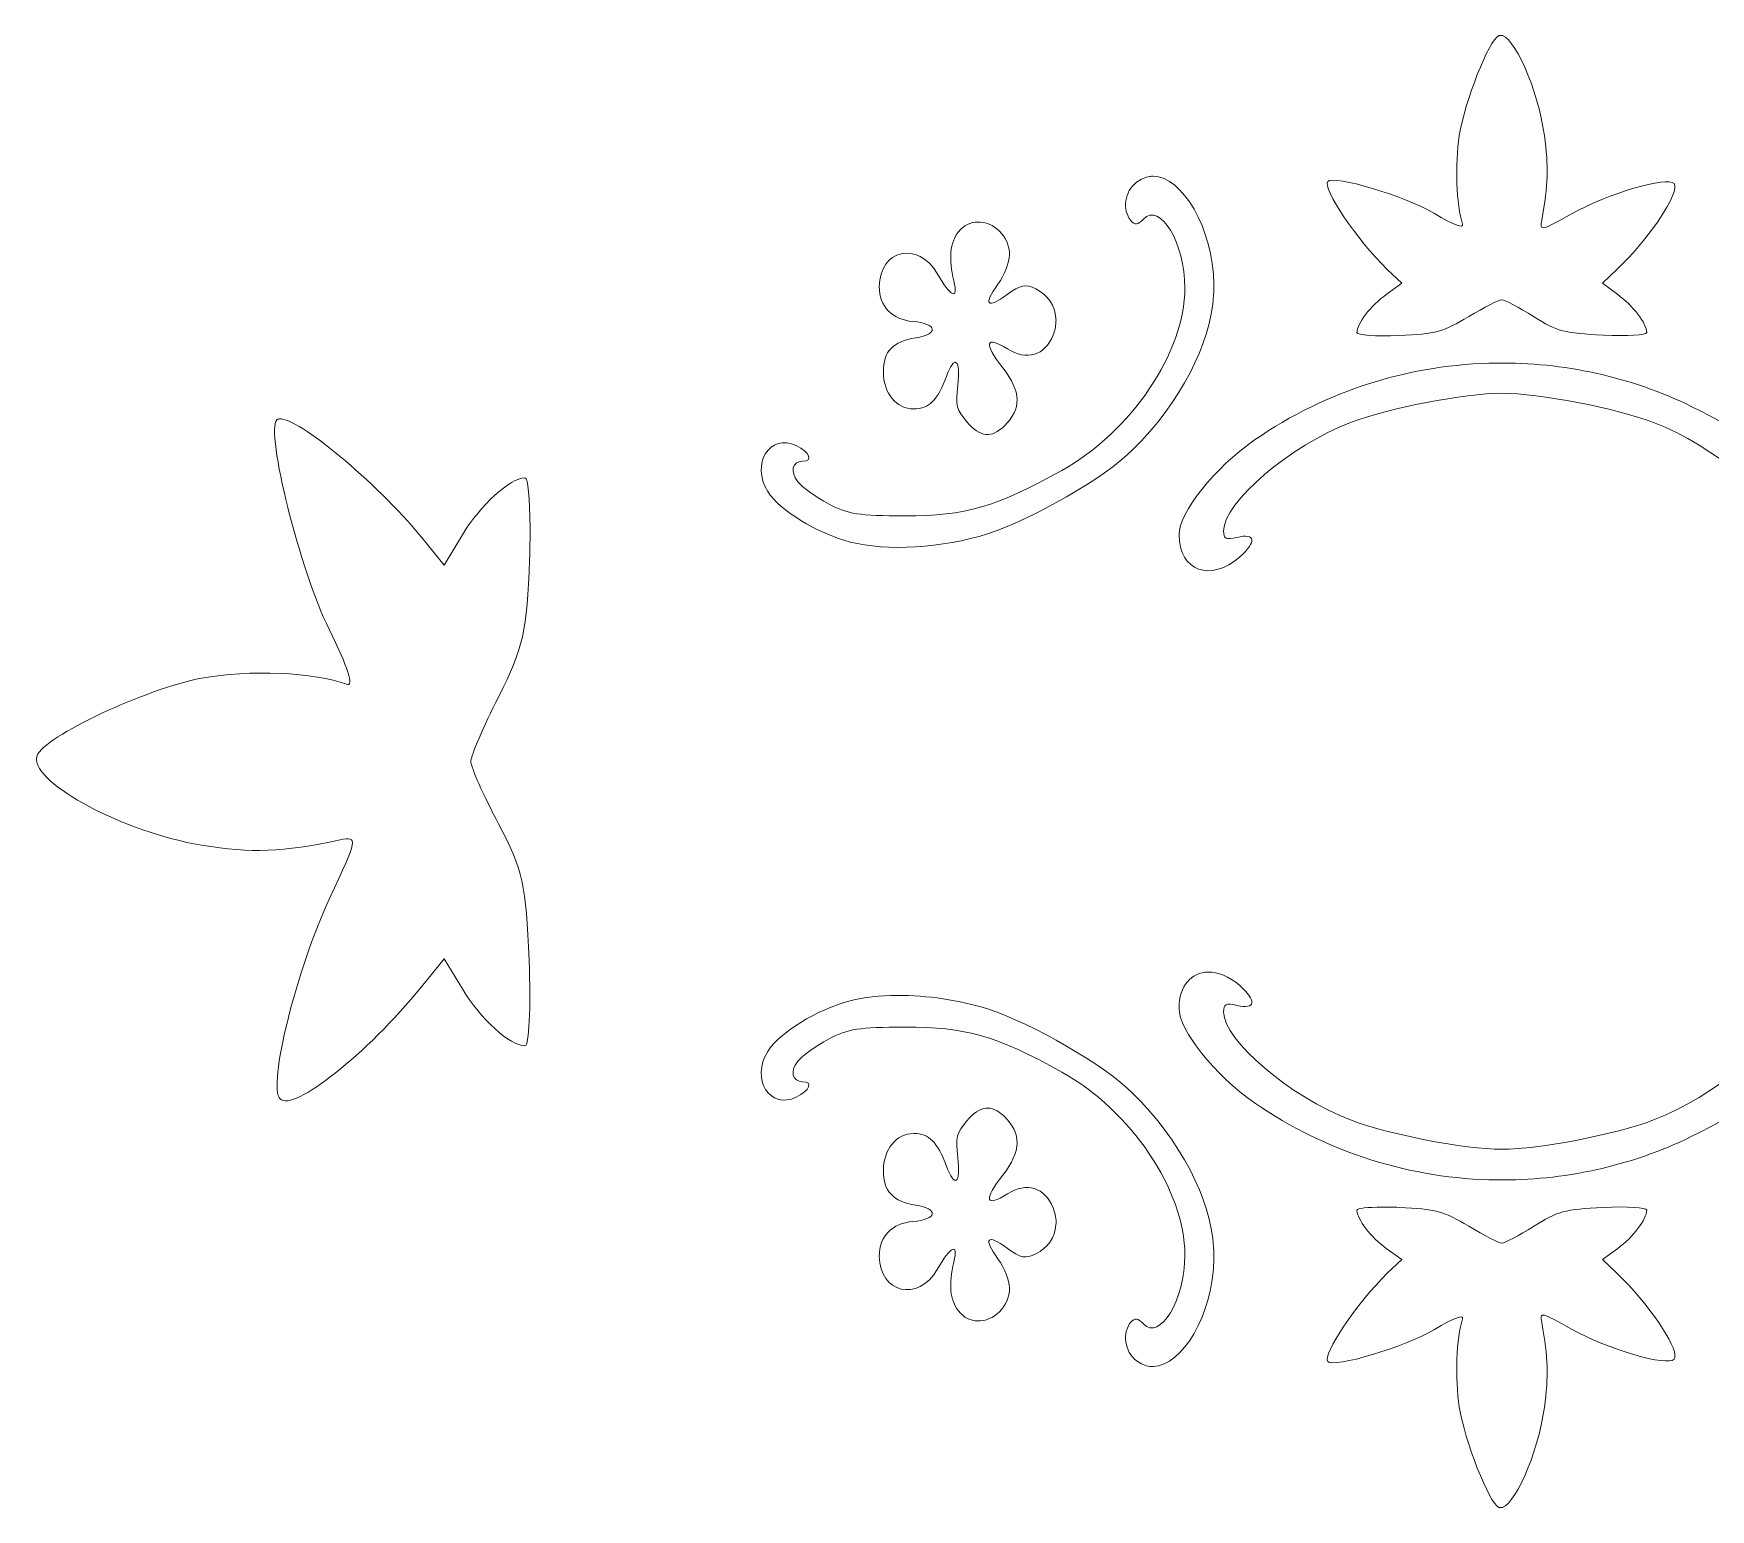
# Model space of a CAD drawing. Header units: centimetres. Extents: x -7.3 to 7.3, y -3.5 to 3.5.
# Drawn here: x -7.111 to -3.294, y 0.059 to 3.418 of the extents above; entities that cross this region are included whole.
import ezdxf

# ---------------------------------------------------------------- set-up
doc = ezdxf.new("R2010")
doc.units = ezdxf.units.CM
doc.header["$MEASUREMENT"] = 0
doc.layers.add('Layer 1', color=7, linetype='Continuous')

msp = doc.modelspace()

# ---------------------------------------------------------------- linework, layer by layer
at = {"layer": 'Layer 1', "color": 66, "lineweight": 13}
for points, knots in [([(-3.77327, 3.4137), (-3.74326, 3.4178), (-3.68687, 3.29194), (-3.67233, 3.18555), (-3.67233, 3.18555), (-3.66258, 3.11424), (-3.66387, 3.07471), (-3.67816, 2.993), (-3.67816, 2.993), (-3.68259, 2.96768), (-3.68048, 2.96839), (-3.61048, 3.00759), (-3.61048, 3.00759), (-3.52838, 3.05357), (-3.39195, 3.0938), (-3.37708, 3.07644), (-3.37708, 3.07644), (-3.37611, 3.0753), (-3.37567, 3.07355), (-3.37533, 3.07177), (-3.37533, 3.07177), (-3.37501, 3.07012), (-3.37512, 3.06867), (-3.37533, 3.06652), (-3.37533, 3.06652), (-3.37848, 3.0341), (-3.4388, 2.94704), (-3.5072, 2.88097), (-3.5072, 2.88097), (-3.5072, 2.88097), (-3.54046, 2.84946), (-3.54046, 2.84946), (-3.54046, 2.84946), (-3.54046, 2.84946), (-3.50545, 2.82379), (-3.50545, 2.82379), (-3.50545, 2.82379), (-3.47066, 2.79867), (-3.43952, 2.75825), (-3.43952, 2.73743), (-3.43952, 2.73743), (-3.43952, 2.73162), (-3.48375, 2.729), (-3.53813, 2.73159), (-3.53813, 2.73159), (-3.62614, 2.73579), (-3.64333, 2.73966), (-3.69684, 2.7736), (-3.69684, 2.7736), (-3.7299, 2.79457), (-3.7626, 2.81211), (-3.76919, 2.81211), (-3.76919, 2.81211), (-3.77578, 2.81211), (-3.80934, 2.79478), (-3.84446, 2.7736), (-3.84446, 2.7736), (-3.90055, 2.73978), (-3.91995, 2.73403), (-4.00317, 2.73042), (-4.00317, 2.73042), (-4.05528, 2.72816), (-4.09886, 2.73173), (-4.09886, 2.73742), (-4.09886, 2.73742), (-4.09886, 2.75802), (-4.06698, 2.79877), (-4.03234, 2.82378), (-4.03234, 2.82378), (-4.03234, 2.82378), (-3.99675, 2.84945), (-3.99675, 2.84945), (-3.99675, 2.84945), (-3.99675, 2.84945), (-4.03001, 2.88096), (-4.03001, 2.88096), (-4.03001, 2.88096), (-4.09924, 2.94857), (-4.17834, 3.06596), (-4.16538, 3.0811), (-4.16538, 3.0811), (-4.15181, 3.09695), (-3.98908, 3.04785), (-3.92265, 3.00816), (-3.92265, 3.00816), (-3.87883, 2.98199), (-3.85492, 2.97344), (-3.85847, 2.98424), (-3.85847, 2.98424), (-3.87252, 3.02703), (-3.87617, 3.12068), (-3.86606, 3.18554), (-3.86606, 3.18554), (-3.8541, 3.2622), (-3.79837, 3.40317), (-3.7762, 3.4131), (-3.7762, 3.4131), (-3.77529, 3.41351), (-3.77425, 3.41368), (-3.77328, 3.41368), (-3.77328, 3.41368), (-3.77328, 3.41368), (-3.77327, 3.4137), (-3.77327, 3.4137)], [0, 0, 0, 0, 0.037037, 0.037037, 0.037037, 0.037037, 0.0740741, 0.0740741, 0.0740741, 0.0740741, 0.1111111, 0.1111111, 0.1111111, 0.1111111, 0.1481481, 0.1481481, 0.1481481, 0.1481481, 0.1851852, 0.1851852, 0.1851852, 0.1851852, 0.2222222, 0.2222222, 0.2222222, 0.2222222, 0.2592593, 0.2592593, 0.2592593, 0.2592593, 0.2962963, 0.2962963, 0.2962963, 0.2962963, 0.3333333, 0.3333333, 0.3333333, 0.3333333, 0.3703704, 0.3703704, 0.3703704, 0.3703704, 0.4074074, 0.4074074, 0.4074074, 0.4074074, 0.4444444, 0.4444444, 0.4444444, 0.4444444, 0.4814815, 0.4814815, 0.4814815, 0.4814815, 0.5185185, 0.5185185, 0.5185185, 0.5185185, 0.5555556, 0.5555556, 0.5555556, 0.5555556, 0.5925926, 0.5925926, 0.5925926, 0.5925926, 0.6296296, 0.6296296, 0.6296296, 0.6296296, 0.6666667, 0.6666667, 0.6666667, 0.6666667, 0.7037037, 0.7037037, 0.7037037, 0.7037037, 0.7407407, 0.7407407, 0.7407407, 0.7407407, 0.7777778, 0.7777778, 0.7777778, 0.7777778, 0.8148148, 0.8148148, 0.8148148, 0.8148148, 0.8518519, 0.8518519, 0.8518519, 0.8518519, 0.8888889, 0.8888889, 0.8888889, 0.8888889, 0.9259259, 0.9259259, 0.9259259, 0.9259259, 1, 1, 1, 1]), ([(-4.56274, 3.09337), (-4.49627, 3.09257), (-4.42625, 2.97451), (-4.42445, 2.84772), (-4.42445, 2.84772), (-4.42432, 2.83927), (-4.42453, 2.83172), (-4.42503, 2.82321), (-4.42503, 2.82321), (-4.4318, 2.71091), (-4.49984, 2.57966), (-4.60941, 2.4702), (-4.60941, 2.4702), (-4.6724, 2.40728), (-4.83726, 2.31229), (-4.93967, 2.2794), (-4.93967, 2.2794), (-5.0408, 2.24692), (-5.17084, 2.23916), (-5.25184, 2.26073), (-5.25184, 2.26073), (-5.32841, 2.28112), (-5.41265, 2.33266), (-5.43972, 2.37568), (-5.43972, 2.37568), (-5.47905, 2.43816), (-5.43505, 2.50921), (-5.37495, 2.48012), (-5.37495, 2.48012), (-5.34385, 2.46507), (-5.33565, 2.44453), (-5.36036, 2.44453), (-5.36036, 2.44453), (-5.38407, 2.44453), (-5.38965, 2.42136), (-5.37145, 2.39785), (-5.37145, 2.39785), (-5.36214, 2.38583), (-5.33032, 2.36285), (-5.30143, 2.34767), (-5.30143, 2.34767), (-5.25593, 2.32376), (-5.23298, 2.32049), (-5.12755, 2.32025), (-5.12755, 2.32025), (-4.98879, 2.32001), (-4.91971, 2.34067), (-4.77045, 2.42353), (-4.77045, 2.42353), (-4.61339, 2.51072), (-4.49037, 2.69223), (-4.49037, 2.83898), (-4.49037, 2.83898), (-4.49037, 2.94114), (-4.54731, 3.0351), (-4.5849, 2.99536), (-4.5849, 2.99536), (-4.59757, 2.98196), (-4.60421, 2.9816), (-4.61349, 2.99244), (-4.61349, 2.99244), (-4.63378, 3.01615), (-4.62768, 3.0587), (-4.60065, 3.07938), (-4.60065, 3.07938), (-4.59086, 3.08688), (-4.58071, 3.09108), (-4.57031, 3.09222), (-4.57031, 3.09222), (-4.56804, 3.09246), (-4.56501, 3.09339), (-4.56272, 3.09339), (-4.56272, 3.09339), (-4.56272, 3.09339), (-4.56274, 3.09337), (-4.56274, 3.09337)], [0, 0, 0, 0, 0.05, 0.05, 0.05, 0.05, 0.1, 0.1, 0.1, 0.1, 0.15, 0.15, 0.15, 0.15, 0.2, 0.2, 0.2, 0.2, 0.25, 0.25, 0.25, 0.25, 0.3, 0.3, 0.3, 0.3, 0.35, 0.35, 0.35, 0.35, 0.4, 0.4, 0.4, 0.4, 0.45, 0.45, 0.45, 0.45, 0.5, 0.5, 0.5, 0.5, 0.55, 0.55, 0.55, 0.55, 0.6, 0.6, 0.6, 0.6, 0.65, 0.65, 0.65, 0.65, 0.7, 0.7, 0.7, 0.7, 0.75, 0.75, 0.75, 0.75, 0.8, 0.8, 0.8, 0.8, 0.85, 0.85, 0.85, 0.85, 0.9, 0.9, 0.9, 0.9, 1, 1, 1, 1]), ([(-4.96185, 2.98892), (-4.92646, 2.9895), (-4.8895, 2.95841), (-4.8895, 2.91365), (-4.8895, 2.91365), (-4.8895, 2.89786), (-4.90112, 2.86804), (-4.91576, 2.84772), (-4.91576, 2.84772), (-4.94989, 2.80033), (-4.94115, 2.79029), (-4.89475, 2.8238), (-4.89475, 2.8238), (-4.86347, 2.84639), (-4.85407, 2.84857), (-4.8294, 2.83664), (-4.8294, 2.83664), (-4.80237, 2.82356), (-4.786, 2.79791), (-4.78389, 2.77012), (-4.78389, 2.77012), (-4.78365, 2.76696), (-4.78373, 2.764), (-4.78389, 2.76078), (-4.78389, 2.76078), (-4.78432, 2.75113), (-4.78636, 2.74125), (-4.79031, 2.73161), (-4.79031, 2.73161), (-4.80947, 2.6849), (-4.85048, 2.67261), (-4.89417, 2.7001), (-4.89417, 2.7001), (-4.94479, 2.73195), (-4.94856, 2.71368), (-4.90467, 2.65692), (-4.90467, 2.65692), (-4.86262, 2.60254), (-4.86199, 2.56379), (-4.90117, 2.52505), (-4.90117, 2.52505), (-4.93041, 2.49614), (-4.95637, 2.49867), (-4.98694, 2.53439), (-4.98694, 2.53439), (-5.00975, 2.56104), (-5.01272, 2.57158), (-5.00736, 2.61725), (-5.00736, 2.61725), (-5.00037, 2.67679), (-5.01451, 2.68845), (-5.03303, 2.63767), (-5.03303, 2.63767), (-5.05278, 2.58352), (-5.07286, 2.56357), (-5.10713, 2.56357), (-5.10713, 2.56357), (-5.14735, 2.56357), (-5.17656, 2.59904), (-5.17656, 2.64759), (-5.17656, 2.64759), (-5.17656, 2.69502), (-5.15471, 2.71709), (-5.10304, 2.72519), (-5.10304, 2.72519), (-5.04973, 2.73354), (-5.05389, 2.7577), (-5.10946, 2.76253), (-5.10946, 2.76253), (-5.15688, 2.76665), (-5.1859, 2.79672), (-5.1859, 2.84188), (-5.1859, 2.84188), (-5.1859, 2.92624), (-5.09685, 2.9464), (-5.05403, 2.87164), (-5.05403, 2.87164), (-5.02305, 2.81755), (-5.00523, 2.8094), (-5.0161, 2.85472), (-5.0161, 2.85472), (-5.0284, 2.90599), (-5.02541, 2.94118), (-5.0056, 2.96675), (-5.0056, 2.96675), (-4.99397, 2.98177), (-4.97793, 2.98866), (-4.96184, 2.98892), (-4.96184, 2.98892), (-4.96184, 2.98892), (-4.96185, 2.98892), (-4.96185, 2.98892)], [0, 0, 0, 0, 0.0416667, 0.0416667, 0.0416667, 0.0416667, 0.0833333, 0.0833333, 0.0833333, 0.0833333, 0.125, 0.125, 0.125, 0.125, 0.1666667, 0.1666667, 0.1666667, 0.1666667, 0.2083333, 0.2083333, 0.2083333, 0.2083333, 0.25, 0.25, 0.25, 0.25, 0.2916667, 0.2916667, 0.2916667, 0.2916667, 0.3333333, 0.3333333, 0.3333333, 0.3333333, 0.375, 0.375, 0.375, 0.375, 0.4166667, 0.4166667, 0.4166667, 0.4166667, 0.4583333, 0.4583333, 0.4583333, 0.4583333, 0.5, 0.5, 0.5, 0.5, 0.5416667, 0.5416667, 0.5416667, 0.5416667, 0.5833333, 0.5833333, 0.5833333, 0.5833333, 0.625, 0.625, 0.625, 0.625, 0.6666667, 0.6666667, 0.6666667, 0.6666667, 0.7083333, 0.7083333, 0.7083333, 0.7083333, 0.75, 0.75, 0.75, 0.75, 0.7916667, 0.7916667, 0.7916667, 0.7916667, 0.8333333, 0.8333333, 0.8333333, 0.8333333, 0.875, 0.875, 0.875, 0.875, 0.9166667, 0.9166667, 0.9166667, 0.9166667, 1, 1, 1, 1]), ([(-3.78086, 2.668), (-3.62987, 2.66986), (-3.47738, 2.63712), (-3.33799, 2.56939), (-3.33799, 2.56939), (-3.21932, 2.51173), (-3.15298, 2.46171), (-3.08884, 2.38326), (-3.08884, 2.38326), (-3.04363, 2.32795), (-3.03341, 2.30842), (-3.03341, 2.27415), (-3.03341, 2.27415), (-3.03341, 2.20001), (-3.10661, 2.17069), (-3.16645, 2.22047), (-3.16645, 2.22047), (-3.20633, 2.25365), (-3.20562, 2.28066), (-3.16528, 2.27123), (-3.16528, 2.27123), (-3.13895, 2.26508), (-3.13494, 2.26704), (-3.13494, 2.28932), (-3.13494, 2.28932), (-3.13494, 2.35215), (-3.28565, 2.47979), (-3.42377, 2.53264), (-3.42377, 2.53264), (-3.51086, 2.56596), (-3.68437, 2.59916), (-3.7692, 2.59916), (-3.7692, 2.59916), (-3.85399, 2.59916), (-4.02629, 2.56596), (-4.11346, 2.53264), (-4.11346, 2.53264), (-4.2515, 2.47987), (-4.40214, 2.35109), (-4.40229, 2.28641), (-4.40229, 2.28641), (-4.40229, 2.2681), (-4.39728, 2.26546), (-4.37253, 2.27124), (-4.37253, 2.27124), (-4.32915, 2.28138), (-4.32618, 2.26197), (-4.36553, 2.22689), (-4.36553, 2.22689), (-4.43081, 2.16872), (-4.50382, 2.19478), (-4.50382, 2.27707), (-4.50382, 2.27707), (-4.50382, 2.3277), (-4.4226, 2.43001), (-4.33169, 2.49296), (-4.33169, 2.49296), (-4.16763, 2.60658), (-3.97501, 2.66561), (-3.78088, 2.66801), (-3.78088, 2.66801), (-3.78088, 2.66801), (-3.78086, 2.668), (-3.78086, 2.668)], [0, 0, 0, 0, 0.0588235, 0.0588235, 0.0588235, 0.0588235, 0.1176471, 0.1176471, 0.1176471, 0.1176471, 0.1764706, 0.1764706, 0.1764706, 0.1764706, 0.2352941, 0.2352941, 0.2352941, 0.2352941, 0.2941176, 0.2941176, 0.2941176, 0.2941176, 0.3529412, 0.3529412, 0.3529412, 0.3529412, 0.4117647, 0.4117647, 0.4117647, 0.4117647, 0.4705882, 0.4705882, 0.4705882, 0.4705882, 0.5294118, 0.5294118, 0.5294118, 0.5294118, 0.5882353, 0.5882353, 0.5882353, 0.5882353, 0.6470588, 0.6470588, 0.6470588, 0.6470588, 0.7058824, 0.7058824, 0.7058824, 0.7058824, 0.7647059, 0.7647059, 0.7647059, 0.7647059, 0.8235294, 0.8235294, 0.8235294, 0.8235294, 0.8823529, 0.8823529, 0.8823529, 0.8823529, 1, 1, 1, 1]), ([(-6.55069, 2.5408), (-6.50858, 2.5441), (-6.33205, 2.3991), (-6.22802, 2.27181), (-6.22802, 2.27181), (-6.22802, 2.27181), (-6.17609, 2.20821), (-6.17609, 2.20821), (-6.17609, 2.20821), (-6.17609, 2.20821), (-6.13466, 2.27706), (-6.13466, 2.27706), (-6.13466, 2.27706), (-6.09361, 2.34499), (-6.02609, 2.40659), (-5.99229, 2.40659), (-5.99229, 2.40659), (-5.98527, 2.40659), (-5.98083, 2.35997), (-5.98062, 2.29339), (-5.98062, 2.29339), (-5.98054, 2.2712), (-5.98086, 2.24659), (-5.98179, 2.22104), (-5.98179, 2.22104), (-5.98771, 2.05783), (-5.9963, 2.01945), (-6.05181, 1.90946), (-6.05181, 1.90946), (-6.08657, 1.84058), (-6.11541, 1.77418), (-6.11541, 1.76125), (-6.11541, 1.76125), (-6.11541, 1.74832), (-6.08682, 1.6843), (-6.05239, 1.61946), (-6.05239, 1.61946), (-5.99668, 1.51452), (-5.98984, 1.48107), (-5.98295, 1.30846), (-5.98295, 1.30846), (-5.9787, 1.20181), (-5.98274, 1.11416), (-5.99229, 1.11416), (-5.99229, 1.11416), (-6.02645, 1.11416), (-6.09343, 1.17546), (-6.13466, 1.24369), (-6.13466, 1.24369), (-6.13466, 1.24369), (-6.17609, 1.31254), (-6.17609, 1.31254), (-6.17609, 1.31254), (-6.17609, 1.31254), (-6.22802, 1.24836), (-6.22802, 1.24836), (-6.22802, 1.24836), (-6.35138, 1.09573), (-6.51971, 0.96288), (-6.54952, 0.99337), (-6.54952, 0.99337), (-6.57802, 1.02251), (-6.51235, 1.28864), (-6.43691, 1.44966), (-6.43691, 1.44966), (-6.37258, 1.58696), (-6.37143, 1.59138), (-6.41299, 1.5827), (-6.41299, 1.5827), (-6.54709, 1.55467), (-6.61163, 1.55191), (-6.72866, 1.57103), (-6.72866, 1.57103), (-6.90325, 1.59956), (-7.11057, 1.71056), (-7.10384, 1.76942), (-7.10384, 1.76942), (-7.10384, 1.76942), (-7.10326, 1.76942), (-7.10326, 1.76942), (-7.10326, 1.76942), (-7.10307, 1.77132), (-7.10334, 1.7729), (-7.10268, 1.77467), (-7.10268, 1.77467), (-7.08637, 1.81813), (-6.85389, 1.92744), (-6.72808, 1.95088), (-6.72808, 1.95088), (-6.62163, 1.97072), (-6.46863, 1.96444), (-6.39841, 1.93688), (-6.39841, 1.93688), (-6.38069, 1.92993), (-6.39513, 1.97639), (-6.43809, 2.06233), (-6.43809, 2.06233), (-6.50322, 2.19262), (-6.58314, 2.51185), (-6.55712, 2.53846), (-6.55712, 2.53846), (-6.55557, 2.54005), (-6.55351, 2.54057), (-6.5507, 2.5408), (-6.5507, 2.5408), (-6.5507, 2.5408), (-6.55069, 2.5408), (-6.55069, 2.5408)], [0, 0, 0, 0, 0.0357143, 0.0357143, 0.0357143, 0.0357143, 0.0714286, 0.0714286, 0.0714286, 0.0714286, 0.1071429, 0.1071429, 0.1071429, 0.1071429, 0.1428571, 0.1428571, 0.1428571, 0.1428571, 0.1785714, 0.1785714, 0.1785714, 0.1785714, 0.2142857, 0.2142857, 0.2142857, 0.2142857, 0.25, 0.25, 0.25, 0.25, 0.2857143, 0.2857143, 0.2857143, 0.2857143, 0.3214286, 0.3214286, 0.3214286, 0.3214286, 0.3571429, 0.3571429, 0.3571429, 0.3571429, 0.3928571, 0.3928571, 0.3928571, 0.3928571, 0.4285714, 0.4285714, 0.4285714, 0.4285714, 0.4642857, 0.4642857, 0.4642857, 0.4642857, 0.5, 0.5, 0.5, 0.5, 0.5357143, 0.5357143, 0.5357143, 0.5357143, 0.5714286, 0.5714286, 0.5714286, 0.5714286, 0.6071429, 0.6071429, 0.6071429, 0.6071429, 0.6428571, 0.6428571, 0.6428571, 0.6428571, 0.6785714, 0.6785714, 0.6785714, 0.6785714, 0.7142857, 0.7142857, 0.7142857, 0.7142857, 0.75, 0.75, 0.75, 0.75, 0.7857143, 0.7857143, 0.7857143, 0.7857143, 0.8214286, 0.8214286, 0.8214286, 0.8214286, 0.8571429, 0.8571429, 0.8571429, 0.8571429, 0.8928571, 0.8928571, 0.8928571, 0.8928571, 0.9285714, 0.9285714, 0.9285714, 0.9285714, 1, 1, 1, 1]), ([(-4.43787, 1.28221), (-4.41542, 1.28283), (-4.39, 1.2731), (-4.36552, 1.25128), (-4.36552, 1.25128), (-4.32617, 1.21621), (-4.32914, 1.19622), (-4.37252, 1.20635), (-4.37252, 1.20635), (-4.39727, 1.21213), (-4.40228, 1.20949), (-4.40228, 1.19118), (-4.40228, 1.19118), (-4.40212, 1.1265), (-4.2515, 0.9983), (-4.11345, 0.94553), (-4.11345, 0.94553), (-4.02628, 0.91221), (-3.85398, 0.87901), (-3.76919, 0.87901), (-3.76919, 0.87901), (-3.68436, 0.87901), (-3.51085, 0.91221), (-3.42376, 0.94553), (-3.42376, 0.94553), (-3.28565, 0.99838), (-3.13493, 1.12485), (-3.13493, 1.18768), (-3.13493, 1.18768), (-3.13493, 1.20996), (-3.13894, 1.21251), (-3.16527, 1.20635), (-3.16527, 1.20635), (-3.2056, 1.19693), (-3.20631, 1.22394), (-3.16644, 1.25711), (-3.16644, 1.25711), (-3.10661, 1.30689), (-3.0334, 1.27698), (-3.0334, 1.20285), (-3.0334, 1.20285), (-3.0334, 1.16857), (-3.04362, 1.14905), (-3.08883, 1.09374), (-3.08883, 1.09374), (-3.15297, 1.01528), (-3.21931, 0.96527), (-3.33798, 0.90761), (-3.33798, 0.90761), (-3.47737, 0.83989), (-3.62986, 0.80713), (-3.78085, 0.809), (-3.78085, 0.809), (-3.97498, 0.81139), (-4.1676, 0.87101), (-4.33167, 0.98463), (-4.33167, 0.98463), (-4.42258, 1.04759), (-4.5038, 1.14931), (-4.5038, 1.19994), (-4.5038, 1.19994), (-4.5038, 1.25137), (-4.47528, 1.28117), (-4.43787, 1.28221)], [0, 0, 0, 0, 0.0588235, 0.0588235, 0.0588235, 0.0588235, 0.1176471, 0.1176471, 0.1176471, 0.1176471, 0.1764706, 0.1764706, 0.1764706, 0.1764706, 0.2352941, 0.2352941, 0.2352941, 0.2352941, 0.2941176, 0.2941176, 0.2941176, 0.2941176, 0.3529412, 0.3529412, 0.3529412, 0.3529412, 0.4117647, 0.4117647, 0.4117647, 0.4117647, 0.4705882, 0.4705882, 0.4705882, 0.4705882, 0.5294118, 0.5294118, 0.5294118, 0.5294118, 0.5882353, 0.5882353, 0.5882353, 0.5882353, 0.6470588, 0.6470588, 0.6470588, 0.6470588, 0.7058824, 0.7058824, 0.7058824, 0.7058824, 0.7647059, 0.7647059, 0.7647059, 0.7647059, 0.8235294, 0.8235294, 0.8235294, 0.8235294, 0.8823529, 0.8823529, 0.8823529, 0.8823529, 1, 1, 1, 1]), ([(-5.14448, 1.22911), (-5.07771, 1.22916), (-5.00288, 1.21849), (-4.93967, 1.19819), (-4.93967, 1.19819), (-4.83727, 1.1653), (-4.6724, 1.06972), (-4.60941, 1.00681), (-4.60941, 1.00681), (-4.49983, 0.89735), (-4.4318, 0.76727), (-4.42503, 0.65497), (-4.42503, 0.65497), (-4.42453, 0.64646), (-4.42431, 0.63775), (-4.42445, 0.6293), (-4.42445, 0.6293), (-4.42625, 0.50251), (-4.49627, 0.38562), (-4.56274, 0.38482), (-4.56274, 0.38482), (-4.56503, 0.38482), (-4.56805, 0.38458), (-4.57033, 0.38482), (-4.57033, 0.38482), (-4.58073, 0.38597), (-4.59088, 0.39015), (-4.60067, 0.39766), (-4.60067, 0.39766), (-4.62769, 0.41834), (-4.6338, 0.46148), (-4.61351, 0.48518), (-4.61351, 0.48518), (-4.60423, 0.49602), (-4.59759, 0.49508), (-4.58492, 0.48168), (-4.58492, 0.48168), (-4.54734, 0.44194), (-4.49039, 0.5359), (-4.49039, 0.63806), (-4.49039, 0.63806), (-4.49039, 0.7848), (-4.61341, 0.96749), (-4.77047, 1.05467), (-4.77047, 1.05467), (-4.91973, 1.13752), (-4.9888, 1.15702), (-5.12757, 1.15678), (-5.12757, 1.15678), (-5.233, 1.15665), (-5.25595, 1.15326), (-5.30145, 1.12936), (-5.30145, 1.12936), (-5.33033, 1.11418), (-5.36216, 1.0912), (-5.37147, 1.07918), (-5.37147, 1.07918), (-5.38968, 1.05567), (-5.38409, 1.0325), (-5.36038, 1.0325), (-5.36038, 1.0325), (-5.33567, 1.0325), (-5.34387, 1.01254), (-5.37497, 0.99749), (-5.37497, 0.99749), (-5.43507, 0.9684), (-5.47907, 1.03887), (-5.43974, 1.10135), (-5.43974, 1.10135), (-5.41267, 1.14437), (-5.32843, 1.19649), (-5.25186, 1.21688), (-5.25186, 1.21688), (-5.22149, 1.22497), (-5.18456, 1.22909), (-5.1445, 1.22913), (-5.1445, 1.22913), (-5.1445, 1.22913), (-5.14448, 1.22911), (-5.14448, 1.22911)], [0, 0, 0, 0, 0.047619, 0.047619, 0.047619, 0.047619, 0.0952381, 0.0952381, 0.0952381, 0.0952381, 0.1428571, 0.1428571, 0.1428571, 0.1428571, 0.1904762, 0.1904762, 0.1904762, 0.1904762, 0.2380952, 0.2380952, 0.2380952, 0.2380952, 0.2857143, 0.2857143, 0.2857143, 0.2857143, 0.3333333, 0.3333333, 0.3333333, 0.3333333, 0.3809524, 0.3809524, 0.3809524, 0.3809524, 0.4285714, 0.4285714, 0.4285714, 0.4285714, 0.4761905, 0.4761905, 0.4761905, 0.4761905, 0.5238095, 0.5238095, 0.5238095, 0.5238095, 0.5714286, 0.5714286, 0.5714286, 0.5714286, 0.6190476, 0.6190476, 0.6190476, 0.6190476, 0.6666667, 0.6666667, 0.6666667, 0.6666667, 0.7142857, 0.7142857, 0.7142857, 0.7142857, 0.7619048, 0.7619048, 0.7619048, 0.7619048, 0.8095238, 0.8095238, 0.8095238, 0.8095238, 0.8571429, 0.8571429, 0.8571429, 0.8571429, 0.9047619, 0.9047619, 0.9047619, 0.9047619, 1, 1, 1, 1]), ([(-4.94376, 0.97238), (-4.9297, 0.97399), (-4.91579, 0.96758), (-4.90116, 0.95312), (-4.90116, 0.95312), (-4.86198, 0.91439), (-4.86261, 0.87447), (-4.90466, 0.82008), (-4.90466, 0.82008), (-4.94855, 0.76332), (-4.94478, 0.74563), (-4.89416, 0.77749), (-4.89416, 0.77749), (-4.85046, 0.80499), (-4.80946, 0.79211), (-4.7903, 0.7454), (-4.7903, 0.7454), (-4.78503, 0.73255), (-4.78292, 0.71952), (-4.78388, 0.70689), (-4.78388, 0.70689), (-4.78599, 0.6791), (-4.80237, 0.65403), (-4.82939, 0.64096), (-4.82939, 0.64096), (-4.85406, 0.62902), (-4.86346, 0.63121), (-4.89474, 0.6538), (-4.89474, 0.6538), (-4.94114, 0.6873), (-4.94987, 0.67668), (-4.91575, 0.62929), (-4.91575, 0.62929), (-4.90111, 0.60897), (-4.88949, 0.57973), (-4.88949, 0.56394), (-4.88949, 0.56394), (-4.88949, 0.51918), (-4.92645, 0.48749), (-4.96184, 0.48809), (-4.96184, 0.48809), (-4.97793, 0.48836), (-4.99397, 0.49582), (-5.0056, 0.51085), (-5.0056, 0.51085), (-5.02541, 0.53643), (-5.0284, 0.57103), (-5.0161, 0.6223), (-5.0161, 0.6223), (-5.00523, 0.66762), (-5.02305, 0.65947), (-5.05403, 0.60538), (-5.05403, 0.60538), (-5.09685, 0.53062), (-5.1859, 0.55136), (-5.1859, 0.63572), (-5.1859, 0.63572), (-5.1859, 0.68088), (-5.15688, 0.71037), (-5.10946, 0.71449), (-5.10946, 0.71449), (-5.05389, 0.71932), (-5.04973, 0.74348), (-5.10304, 0.75183), (-5.10304, 0.75183), (-5.15471, 0.75993), (-5.17656, 0.78317), (-5.17656, 0.8306), (-5.17656, 0.8306), (-5.17656, 0.87916), (-5.14735, 0.91462), (-5.10713, 0.91462), (-5.10713, 0.91462), (-5.07286, 0.91462), (-5.05278, 0.89467), (-5.03303, 0.84052), (-5.03303, 0.84052), (-5.01451, 0.78974), (-5.00037, 0.80024), (-5.00736, 0.85978), (-5.00736, 0.85978), (-5.01272, 0.90545), (-5.00975, 0.91657), (-4.98694, 0.94322), (-4.98694, 0.94322), (-4.97166, 0.96108), (-4.95782, 0.97079), (-4.94376, 0.97239), (-4.94376, 0.97239), (-4.94376, 0.97239), (-4.94376, 0.97238), (-4.94376, 0.97238)], [0, 0, 0, 0, 0.0416667, 0.0416667, 0.0416667, 0.0416667, 0.0833333, 0.0833333, 0.0833333, 0.0833333, 0.125, 0.125, 0.125, 0.125, 0.1666667, 0.1666667, 0.1666667, 0.1666667, 0.2083333, 0.2083333, 0.2083333, 0.2083333, 0.25, 0.25, 0.25, 0.25, 0.2916667, 0.2916667, 0.2916667, 0.2916667, 0.3333333, 0.3333333, 0.3333333, 0.3333333, 0.375, 0.375, 0.375, 0.375, 0.4166667, 0.4166667, 0.4166667, 0.4166667, 0.4583333, 0.4583333, 0.4583333, 0.4583333, 0.5, 0.5, 0.5, 0.5, 0.5416667, 0.5416667, 0.5416667, 0.5416667, 0.5833333, 0.5833333, 0.5833333, 0.5833333, 0.625, 0.625, 0.625, 0.625, 0.6666667, 0.6666667, 0.6666667, 0.6666667, 0.7083333, 0.7083333, 0.7083333, 0.7083333, 0.75, 0.75, 0.75, 0.75, 0.7916667, 0.7916667, 0.7916667, 0.7916667, 0.8333333, 0.8333333, 0.8333333, 0.8333333, 0.875, 0.875, 0.875, 0.875, 0.9166667, 0.9166667, 0.9166667, 0.9166667, 1, 1, 1, 1]), ([(-4.04051, 0.74715), (-4.02914, 0.74717), (-4.0162, 0.74713), (-4.00317, 0.74657), (-4.00317, 0.74657), (-3.91995, 0.74296), (-3.90055, 0.7378), (-3.84446, 0.70398), (-3.84446, 0.70398), (-3.80934, 0.6828), (-3.77578, 0.66547), (-3.76919, 0.66547), (-3.76919, 0.66547), (-3.7626, 0.66547), (-3.7299, 0.68242), (-3.69684, 0.7034), (-3.69684, 0.7034), (-3.64333, 0.73735), (-3.62614, 0.74239), (-3.53813, 0.74658), (-3.53813, 0.74658), (-3.48375, 0.74917), (-3.43952, 0.74599), (-3.43952, 0.74016), (-3.43952, 0.74016), (-3.43952, 0.71934), (-3.47066, 0.67834), (-3.50545, 0.65322), (-3.50545, 0.65322), (-3.50545, 0.65322), (-3.54046, 0.62813), (-3.54046, 0.62813), (-3.54046, 0.62813), (-3.54046, 0.62813), (-3.5072, 0.59662), (-3.5072, 0.59662), (-3.5072, 0.59662), (-3.43424, 0.52615), (-3.37026, 0.4317), (-3.37533, 0.40524), (-3.37533, 0.40524), (-3.37567, 0.40347), (-3.37611, 0.40229), (-3.37708, 0.40116), (-3.37708, 0.40116), (-3.39194, 0.3838), (-3.52837, 0.42345), (-3.61048, 0.46943), (-3.61048, 0.46943), (-3.68049, 0.50863), (-3.68259, 0.50992), (-3.67817, 0.4846), (-3.67817, 0.4846), (-3.66388, 0.40289), (-3.66258, 0.36278), (-3.67233, 0.29146), (-3.67233, 0.29146), (-3.68688, 0.18507), (-3.74327, 0.05921), (-3.77327, 0.06332), (-3.77327, 0.06332), (-3.77424, 0.0634), (-3.77528, 0.06348), (-3.77619, 0.0639), (-3.77619, 0.0639), (-3.79835, 0.07384), (-3.85409, 0.21597), (-3.86605, 0.29263), (-3.86605, 0.29263), (-3.87617, 0.35749), (-3.87252, 0.44998), (-3.85846, 0.49277), (-3.85846, 0.49277), (-3.85492, 0.50356), (-3.87882, 0.49503), (-3.92264, 0.46885), (-3.92264, 0.46885), (-3.98908, 0.42917), (-4.15181, 0.38006), (-4.16537, 0.39591), (-4.16537, 0.39591), (-4.17833, 0.41105), (-4.09923, 0.52902), (-4.03, 0.59663), (-4.03, 0.59663), (-4.03, 0.59663), (-3.99674, 0.62814), (-3.99674, 0.62814), (-3.99674, 0.62814), (-3.99674, 0.62814), (-4.03233, 0.65323), (-4.03233, 0.65323), (-4.03233, 0.65323), (-4.06697, 0.67824), (-4.09885, 0.71957), (-4.09885, 0.74017), (-4.09885, 0.74017), (-4.09885, 0.74444), (-4.07461, 0.74712), (-4.0405, 0.74717), (-4.0405, 0.74717), (-4.0405, 0.74717), (-4.04051, 0.74715), (-4.04051, 0.74715)], [0, 0, 0, 0, 0.037037, 0.037037, 0.037037, 0.037037, 0.0740741, 0.0740741, 0.0740741, 0.0740741, 0.1111111, 0.1111111, 0.1111111, 0.1111111, 0.1481481, 0.1481481, 0.1481481, 0.1481481, 0.1851852, 0.1851852, 0.1851852, 0.1851852, 0.2222222, 0.2222222, 0.2222222, 0.2222222, 0.2592593, 0.2592593, 0.2592593, 0.2592593, 0.2962963, 0.2962963, 0.2962963, 0.2962963, 0.3333333, 0.3333333, 0.3333333, 0.3333333, 0.3703704, 0.3703704, 0.3703704, 0.3703704, 0.4074074, 0.4074074, 0.4074074, 0.4074074, 0.4444444, 0.4444444, 0.4444444, 0.4444444, 0.4814815, 0.4814815, 0.4814815, 0.4814815, 0.5185185, 0.5185185, 0.5185185, 0.5185185, 0.5555556, 0.5555556, 0.5555556, 0.5555556, 0.5925926, 0.5925926, 0.5925926, 0.5925926, 0.6296296, 0.6296296, 0.6296296, 0.6296296, 0.6666667, 0.6666667, 0.6666667, 0.6666667, 0.7037037, 0.7037037, 0.7037037, 0.7037037, 0.7407407, 0.7407407, 0.7407407, 0.7407407, 0.7777778, 0.7777778, 0.7777778, 0.7777778, 0.8148148, 0.8148148, 0.8148148, 0.8148148, 0.8518519, 0.8518519, 0.8518519, 0.8518519, 0.8888889, 0.8888889, 0.8888889, 0.8888889, 0.9259259, 0.9259259, 0.9259259, 0.9259259, 1, 1, 1, 1])]:
    msp.add_open_spline(points, degree=3, knots=knots, dxfattribs=at)

doc.saveas('drawing.dxf')
